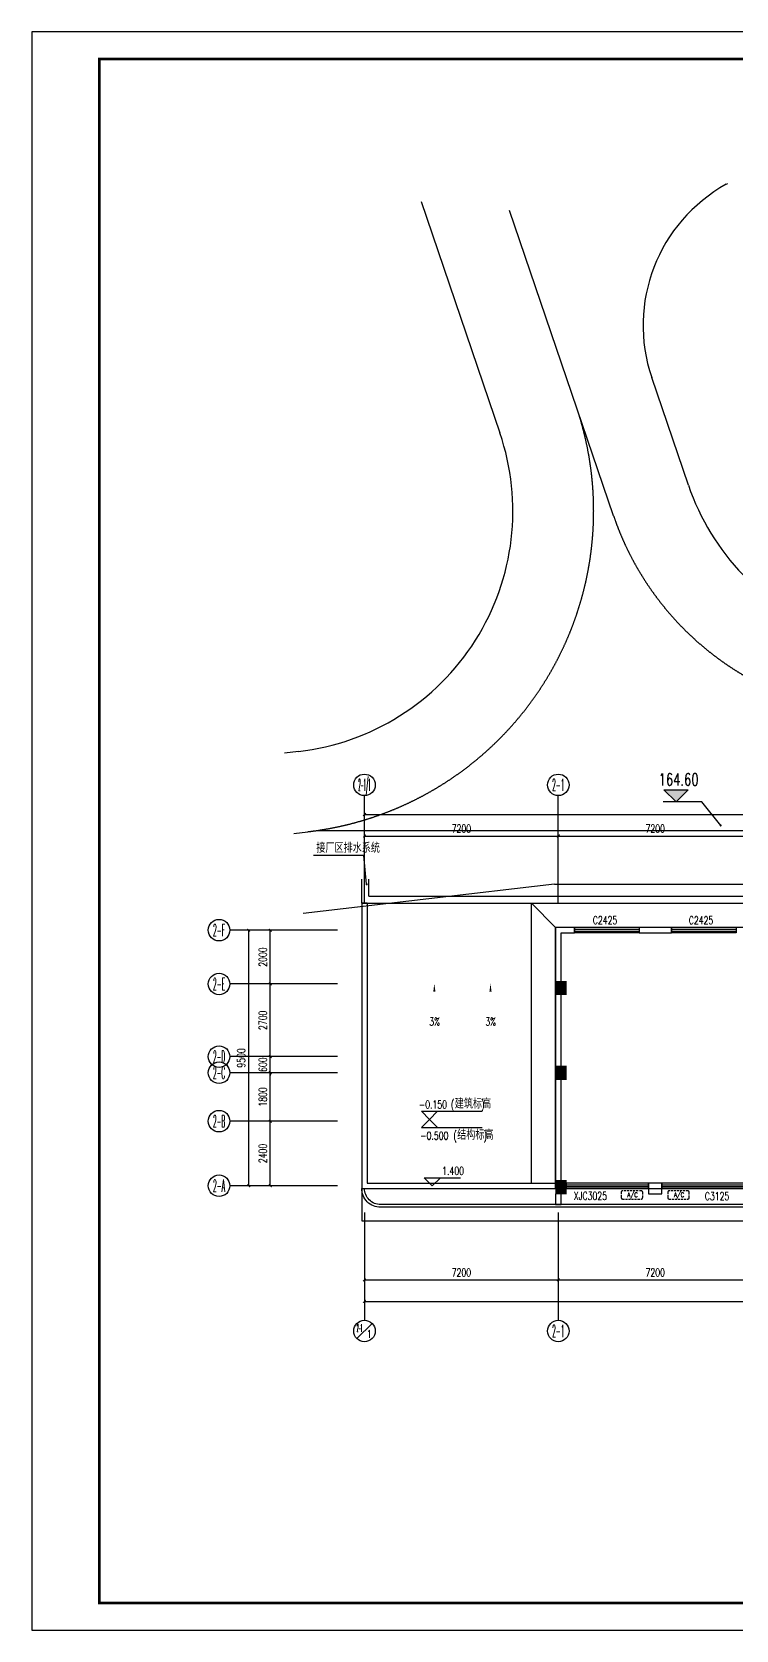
# Model space of a CAD drawing. Extents: x -9422388 to 15610651, y -1992469 to 953794.
# Drawn here: x -2997074 to -2970926, y -302584 to -243184 of the extents above; entities that cross this region are included whole.
import ezdxf
from ezdxf.enums import TextEntityAlignment as Align

# ---------------------------------------------------------------- set-up
doc = ezdxf.new("R2010")
doc.units = 0
doc.header["$LTSCALE"] = 1000
doc.linetypes.add('( Hidden )', pattern=[0.375, 0.25, -0.125])
doc.linetypes.add('DASH', pattern=[0.35, 0.25, -0.1])
for name, color, linetype in [('A-FLOR-HVAC', 4, 'Continuous'), ('AXIS_TEXT', 7, 'Continuous'), ('C-KZ', 2, 'Continuous'), ('C-Z-HATCH', 253, 'Continuous'), ('PUB_TITLE', 4, 'Continuous'), ('WINDOW_TEXT', 7, 'Continuous'), ('道路', 4, 'Continuous')]:
    doc.layers.add(name, color=color, linetype=linetype)
doc.styles.add('_TCH_AXIS', font='COMPLEX', dxfattribs={"bigfont": 'GBCBIG'})
doc.styles.add('_TCH_DIM', font='SIMPLEX', dxfattribs={"bigfont": 'GBCBIG'})
doc.styles.add('_TCH_DIM_T3', font='SIMPLEX', dxfattribs={"width": 0.705882, "bigfont": 'GBCBIG'})
doc.styles.add('_TCH_WINDOW', font='SIMPLEX', dxfattribs={"height": 3.5, "bigfont": 'GBCBIG'})
doc.styles.add('COMPLEX', font='COMPLEX')
doc.dimstyles.new('_TCH_ARCH&&100', dxfattribs={"dimtxt": 297.5, "dimasz": 100, "dimexe": 250, "dimexo": 300, "dimgap": 126.25, "dimtad": 1, "dimdec": 0, "dimzin": 0, "dimdsep": 46, "dimtxsty": '_TCH_DIM_T3', "dimblk": 'ARCHTICK', "dimcen": 0.09, "dimclrt": 7, "dimazin": 2, "dimtfac": 1, "dimtdec": 0, "dimtix": 1, "dimtmove": 2, "dimatfit": 3, "dimfxl": 0, "dimtolj": 1, "dimtzin": 0, "dimarcsym": 0})

# ---------------------------------------------------------------- blocks, each defined once
blk = doc.blocks.new('KTWJ1')
at = {"layer": 'A-FLOR-HVAC', "color": 0, "linetype": '( Hidden )', "ltscale": 0.3}
blk.add_lwpolyline([(152982, -14209, 0.414214), (153032, -14259), (153732, -14259, 0.414214), (153782, -14209), (153782, -14009, 0.414214), (153732, -13959), (153032, -13959, 0.414214), (152982, -14009)], format="xyb", close=True, dxfattribs=at)
at = {"layer": 'A-FLOR-HVAC', "color": 0, "style": '_TCH_WINDOW', "width": 0.705882}
blk.add_text('A/C', height=170, dxfattribs=at).set_placement((153214, -14188))
blk = doc.blocks.new('A$C75680FEE')
at = {"layer": '道路', "color": 0, "linetype": 'Continuous'}
for p, q in [((76.877, 39.393), (76.931, 39.432)), ((65.686, 37.473), (69.575, 29.255)), ((106.114, 36.076), (90.114, 24.649)), ((120.239, 32.047), (118.365, 34.384)), ((76.749, 28.123), (74.941, 31.944)), ((73.493, 12.818), (114.241, 17.473)), ((63.489, 16.641), (62.97, 16.52))]:
    blk.add_line(p, q, dxfattribs=at)
at = {"layer": '道路', "color": 0, "linetype": 'DASH', "ltscale": 5}
for p, q in [((74.114, 26.677), (68.988, 37.509)), ((107.277, 34.448), (90.45, 22.431)), ((118.679, 30.796), (116.805, 33.132)), ((64.557, 13.81), (114.014, 19.46)), ((63.653, 13.599), (64.172, 13.72))]:
    blk.add_line(p, q, dxfattribs=at)
at = {"layer": '道路', "color": 0, "linetype": 'Continuous', "flags": 128}
blk.add_lwpolyline([(117.119, 29.544), (115.245, 31.881, 0.397913), (108.439, 32.821), (94.752, 23.046, 0.774175), (96.141, 19.432), (113.787, 21.447, 0.590353), (117.119, 29.544)], format="xyb", dxfattribs=at)
blk.add_lwpolyline([(73.493, 12.818), (64.336, 10.678)], dxfattribs=at)
at = {"layer": '道路', "color": 0, "linetype": 'Continuous'}
for centre, radius, start, end in [((80.364, 34.51), 6, 125.53299, 205.32708), ((111.345, 28.752), 9, 38.73998, 125.53299), ((113.22, 26.415), 9, 276.51754, 38.73998), ((61.44, 25.405), 9, 283.15611, 25.32708), ((84.884, 31.973), 9, 205.32708, 305.53299)]:
    blk.add_arc(centre, radius, start, end, dxfattribs=at)
at = {"layer": '道路', "color": 0, "linetype": 'DASH', "ltscale": 5}
for centre, radius, start, end in [((111.345, 28.752), 7, 38.73998, 125.53299), ((61.44, 25.405), 12, 283.15611, 25.32708), ((113.22, 26.415), 7, 276.51754, 38.73998), ((84.057, 31.383), 11, 205.32708, 305.53299)]:
    blk.add_arc(centre, radius, start, end, dxfattribs=at)
blk = doc.blocks.new('宿舍楼柱网2')
at = {"layer": 'C-Z-HATCH'}
h = blk.add_hatch(color=0, dxfattribs=at)
h.dxf.hatch_style = 1
h.paths.add_polyline_path([(97500, 330556), (97900, 330556), (97900, 330056), (97500, 330056)])
h = blk.add_hatch(color=0, dxfattribs=at)
h.dxf.hatch_style = 1
h.paths.add_polyline_path([(104550, 330556), (105050, 330556), (105050, 329956), (104550, 329956)])
h = blk.add_hatch(color=0, dxfattribs=at)
h.dxf.hatch_style = 1
h.paths.add_polyline_path([(111900, 330556), (112300, 330556), (112300, 330056), (111900, 330056)])
h = blk.add_hatch(color=0, dxfattribs=at)
h.dxf.hatch_style = 1
h.paths.add_polyline_path([(119100, 330556), (119600, 330556), (119600, 329956), (119100, 329956)])
h = blk.add_hatch(color=0, dxfattribs=at)
h.dxf.hatch_style = 1
h.paths.add_polyline_path([(126300, 330556), (126700, 330556), (126700, 330056), (126300, 330056)])
h = blk.add_hatch(color=0, dxfattribs=at)
h.dxf.hatch_style = 1
h.paths.add_polyline_path([(133350, 330556), (133850, 330556), (133850, 329956), (133350, 329956)])
h = blk.add_hatch(color=0, dxfattribs=at)
h.dxf.hatch_style = 1
h.paths.add_polyline_path([(140500, 330556), (140900, 330556), (140900, 330056), (140500, 330056)])
h = blk.add_hatch(color=0, dxfattribs=at)
h.dxf.hatch_style = 1
h.paths.add_polyline_path([(97500, 327406), (97900, 327406), (97900, 326906), (97500, 326906)])
h = blk.add_hatch(color=0, dxfattribs=at)
h.dxf.hatch_style = 1
h.paths.add_polyline_path([(111900, 327406), (112300, 327406), (112300, 326906), (111900, 326906)])
h = blk.add_hatch(color=0, dxfattribs=at)
h.dxf.hatch_style = 1
h.paths.add_polyline_path([(126300, 327406), (126700, 327406), (126700, 326906), (126300, 326906)])
h = blk.add_hatch(color=0, dxfattribs=at)
h.dxf.hatch_style = 1
h.paths.add_polyline_path([(140500, 327406), (140900, 327406), (140900, 326906), (140500, 326906)])
h = blk.add_hatch(color=0, dxfattribs=at)
h.dxf.hatch_style = 1
h.paths.add_polyline_path([(97500, 323156), (97900, 323156), (97900, 322656), (97500, 322656)])
h = blk.add_hatch(color=0, dxfattribs=at)
h.dxf.hatch_style = 1
h.paths.add_polyline_path([(104550, 323256), (105050, 323256), (105050, 322656), (104550, 322656)])
h = blk.add_hatch(color=0, dxfattribs=at)
h.dxf.hatch_style = 1
h.paths.add_polyline_path([(111900, 323156), (112300, 323156), (112300, 322656), (111900, 322656)])
h = blk.add_hatch(color=0, dxfattribs=at)
h.dxf.hatch_style = 1
h.paths.add_polyline_path([(119100, 323256), (119600, 323256), (119600, 322656), (119100, 322656)])
h = blk.add_hatch(color=0, dxfattribs=at)
h.dxf.hatch_style = 1
h.paths.add_polyline_path([(126300, 323156), (126700, 323156), (126700, 322656), (126300, 322656)])
h = blk.add_hatch(color=0, dxfattribs=at)
h.dxf.hatch_style = 1
h.paths.add_polyline_path([(133350, 323256), (133850, 323256), (133850, 322656), (133350, 322656)])
h = blk.add_hatch(color=0, dxfattribs=at)
h.dxf.hatch_style = 1
h.paths.add_polyline_path([(140500, 323156), (140900, 323156), (140900, 322656), (140500, 322656)])
at = {"layer": 'C-KZ', "color": 0, "const_width": 30}
for points in [[(97500, 330556), (97900, 330556), (97900, 330056), (97500, 330056)], [(104550, 330556), (105050, 330556), (105050, 329956), (104550, 329956)], [(111900, 330556), (112300, 330556), (112300, 330056), (111900, 330056)], [(119100, 330556), (119600, 330556), (119600, 329956), (119100, 329956)], [(126300, 330556), (126700, 330556), (126700, 330056), (126300, 330056)], [(133350, 330556), (133850, 330556), (133850, 329956), (133350, 329956)], [(140500, 330556), (140900, 330556), (140900, 330056), (140500, 330056)], [(97500, 327406), (97900, 327406), (97900, 326906), (97500, 326906)], [(111900, 327406), (112300, 327406), (112300, 326906), (111900, 326906)], [(126300, 327406), (126700, 327406), (126700, 326906), (126300, 326906)], [(140500, 327406), (140900, 327406), (140900, 326906), (140500, 326906)], [(97500, 323156), (97900, 323156), (97900, 322656), (97500, 322656)], [(104550, 323256), (105050, 323256), (105050, 322656), (104550, 322656)], [(111900, 323156), (112300, 323156), (112300, 322656), (111900, 322656)], [(119100, 323256), (119600, 323256), (119600, 322656), (119100, 322656)], [(126300, 323156), (126700, 323156), (126700, 322656), (126300, 322656)], [(133350, 323256), (133850, 323256), (133850, 322656), (133350, 322656)], [(140500, 323156), (140900, 323156), (140900, 322656), (140500, 322656)]]:
    blk.add_lwpolyline(points, close=True, dxfattribs=at)
blk = doc.blocks.new('_ArchTick')
at = {"color": 0, "linetype": 'ByBlock', "const_width": 0.4}
blk.add_lwpolyline([(-0.5, -0.5), (0.5, 0.5)], dxfattribs=at)
blk = doc.blocks.new('*D2781')
at = {"color": 0, "lineweight": -2, "transparency": 16777216}
for p, q in [((1362230, -199693), (1362230, -202943)), ((1436250, -199693), (1436250, -202943)), ((1362230, -202693), (1436250, -202693))]:
    blk.add_line(p, q, dxfattribs=at)
at = {"layer": 'Defpoints', "color": 0, "transparency": 16777216}
for p in [(1362230, -199393), (1436250, -199393), (1436250, -202693)]:
    blk.add_point(p, dxfattribs=at)
at = {"color": 0, "lineweight": -2, "transparency": 16777216, "xscale": 100, "yscale": 100, "zscale": 100, "rotation": 180}
blk.add_blockref('_ArchTick', (1362230, -202693), dxfattribs=at)
at = {"color": 0, "lineweight": -2, "transparency": 16777216, "xscale": 100, "yscale": 100, "zscale": 100}
blk.add_blockref('_ArchTick', (1436250, -202693), dxfattribs=at)
at = {"color": 7, "transparency": 16777216, "insert": (1399240, -202418), "char_height": 297.5, "attachment_point": 5, "style": '_TCH_DIM_T3'}
blk.add_mtext('\\A1;74020', dxfattribs=at)
blk = doc.blocks.new('*D2782')
at = {"color": 0, "lineweight": -2, "transparency": 16777216}
for p, q in [((1362230, -199693), (1362230, -202143)), ((1369430, -199693), (1369430, -202143)), ((1362230, -201893), (1369430, -201893))]:
    blk.add_line(p, q, dxfattribs=at)
at = {"layer": 'Defpoints', "color": 0, "transparency": 16777216}
for p in [(1362230, -199393), (1369430, -199393), (1369430, -201893)]:
    blk.add_point(p, dxfattribs=at)
at = {"color": 0, "lineweight": -2, "transparency": 16777216, "xscale": 100, "yscale": 100, "zscale": 100, "rotation": 180}
blk.add_blockref('_ArchTick', (1362230, -201893), dxfattribs=at)
at = {"color": 0, "lineweight": -2, "transparency": 16777216, "xscale": 100, "yscale": 100, "zscale": 100}
blk.add_blockref('_ArchTick', (1369430, -201893), dxfattribs=at)
at = {"color": 7, "transparency": 16777216, "insert": (1365830, -201618), "char_height": 297.5, "attachment_point": 5, "style": '_TCH_DIM_T3'}
blk.add_mtext('\\A1;7200', dxfattribs=at)
blk = doc.blocks.new('*D2783')
at = {"color": 0, "lineweight": -2, "transparency": 16777216}
for p, q in [((1369430, -199693), (1369430, -202143)), ((1376630, -199693), (1376630, -202143)), ((1369430, -201893), (1376630, -201893))]:
    blk.add_line(p, q, dxfattribs=at)
at = {"layer": 'Defpoints', "color": 0, "transparency": 16777216}
for p in [(1369430, -199393), (1376630, -199393), (1376630, -201893)]:
    blk.add_point(p, dxfattribs=at)
at = {"color": 0, "lineweight": -2, "transparency": 16777216, "xscale": 100, "yscale": 100, "zscale": 100, "rotation": 180}
blk.add_blockref('_ArchTick', (1369430, -201893), dxfattribs=at)
at = {"color": 0, "lineweight": -2, "transparency": 16777216, "xscale": 100, "yscale": 100, "zscale": 100}
blk.add_blockref('_ArchTick', (1376630, -201893), dxfattribs=at)
at = {"color": 7, "transparency": 16777216, "insert": (1373030, -201618), "char_height": 297.5, "attachment_point": 5, "style": '_TCH_DIM_T3'}
blk.add_mtext('\\A1;7200', dxfattribs=at)
blk = doc.blocks.new('*D2797')
at = {"color": 0, "lineweight": -2, "transparency": 16777216}
for p, q in [((1362230, -187593), (1362230, -184343)), ((1362230, -184593), (1418550, -184593)), ((1418550, -187593), (1418550, -184343))]:
    blk.add_line(p, q, dxfattribs=at)
at = {"layer": 'Defpoints', "color": 0, "transparency": 16777216}
for p in [(1418550, -184593), (1362230, -187893), (1418550, -187893)]:
    blk.add_point(p, dxfattribs=at)
at = {"color": 0, "lineweight": -2, "transparency": 16777216, "xscale": 100, "yscale": 100, "zscale": 100, "rotation": 180}
blk.add_blockref('_ArchTick', (1362230, -184593), dxfattribs=at)
at = {"color": 0, "lineweight": -2, "transparency": 16777216, "xscale": 100, "yscale": 100, "zscale": 100}
blk.add_blockref('_ArchTick', (1418550, -184593), dxfattribs=at)
at = {"color": 7, "transparency": 16777216, "insert": (1390390, -184318), "char_height": 297.5, "attachment_point": 5, "style": '_TCH_DIM_T3'}
blk.add_mtext('\\A1;56320', dxfattribs=at)
blk = doc.blocks.new('*D2798')
at = {"color": 0, "lineweight": -2, "transparency": 16777216}
for p, q in [((1362230, -187593), (1362230, -185143)), ((1369430, -187593), (1369430, -185143)), ((1362230, -185393), (1369430, -185393))]:
    blk.add_line(p, q, dxfattribs=at)
at = {"layer": 'Defpoints', "color": 0, "transparency": 16777216}
for p in [(1369430, -185393), (1362230, -187893), (1369430, -187893)]:
    blk.add_point(p, dxfattribs=at)
at = {"color": 0, "lineweight": -2, "transparency": 16777216, "xscale": 100, "yscale": 100, "zscale": 100, "rotation": 180}
blk.add_blockref('_ArchTick', (1362230, -185393), dxfattribs=at)
at = {"color": 0, "lineweight": -2, "transparency": 16777216, "xscale": 100, "yscale": 100, "zscale": 100}
blk.add_blockref('_ArchTick', (1369430, -185393), dxfattribs=at)
at = {"color": 7, "transparency": 16777216, "insert": (1365830, -185118), "char_height": 297.5, "attachment_point": 5, "style": '_TCH_DIM_T3'}
blk.add_mtext('\\A1;7200', dxfattribs=at)
blk = doc.blocks.new('*D2799')
at = {"color": 0, "lineweight": -2, "transparency": 16777216}
for p, q in [((1369430, -187593), (1369430, -185143)), ((1376630, -187593), (1376630, -185143)), ((1369430, -185393), (1376630, -185393))]:
    blk.add_line(p, q, dxfattribs=at)
at = {"layer": 'Defpoints', "color": 0, "transparency": 16777216}
for p in [(1376630, -185393), (1369430, -187893), (1376630, -187893)]:
    blk.add_point(p, dxfattribs=at)
at = {"color": 0, "lineweight": -2, "transparency": 16777216, "xscale": 100, "yscale": 100, "zscale": 100, "rotation": 180}
blk.add_blockref('_ArchTick', (1369430, -185393), dxfattribs=at)
at = {"color": 0, "lineweight": -2, "transparency": 16777216, "xscale": 100, "yscale": 100, "zscale": 100}
blk.add_blockref('_ArchTick', (1376630, -185393), dxfattribs=at)
at = {"color": 7, "transparency": 16777216, "insert": (1373030, -185118), "char_height": 297.5, "attachment_point": 5, "style": '_TCH_DIM_T3'}
blk.add_mtext('\\A1;7200', dxfattribs=at)
blk = doc.blocks.new('$TCHSYS$WIN2D')
at = {"color": 0}
for p, q in [((-0.5, 0.5), (0.5, 0.5)), ((-0.5, 0.5), (-0.5, -0.5)), ((0.5, 0.5), (0.5, -0.5)), ((0.5, 0.167), (-0.5, 0.167)), ((0.5, -0.167), (-0.5, -0.167)), ((-0.5, -0.5), (0.5, -0.5))]:
    blk.add_line(p, q, dxfattribs=at)
blk = doc.blocks.new('_AXISO')
at = {"color": 0}
blk.add_circle((0, 0), 0.5, dxfattribs=at)
at = {"layer": 'AXIS_TEXT', "color": 0, "style": 'COMPLEX', "width": 1.041667}
blk.add_attdef('A', text='', height=0.56, dxfattribs=at).set_placement((-0.25, -0.28), (0.25, -0.28), align=Align.FIT)
blk = doc.blocks.new('*D2818')
at = {"color": 0, "lineweight": -2, "transparency": 16777216}
for p, q in [((1360930, -188893), (1357680, -188893)), ((1357930, -198393), (1357930, -188893)), ((1360930, -198393), (1357680, -198393))]:
    blk.add_line(p, q, dxfattribs=at)
at = {"layer": 'Defpoints', "color": 0, "transparency": 16777216}
for p in [(1357930, -188893), (1361230, -188893), (1361230, -198393)]:
    blk.add_point(p, dxfattribs=at)
at = {"color": 0, "lineweight": -2, "transparency": 16777216, "xscale": 100, "yscale": 100, "zscale": 100}
for p, rotation in [((1357930, -188893), 90), ((1357930, -198393), 270)]:
    blk.add_blockref('_ArchTick', p, dxfattribs=dict(at, rotation=rotation))
at = {"color": 7, "transparency": 16777216, "insert": (1357655, -193643), "char_height": 297.5, "attachment_point": 5, "rotation": 90, "style": '_TCH_DIM_T3'}
blk.add_mtext('\\A1;9500', dxfattribs=at)
blk = doc.blocks.new('*D2819')
at = {"color": 0, "lineweight": -2, "transparency": 16777216}
for p, q in [((1360930, -195993), (1358480, -195993)), ((1358730, -198393), (1358730, -195993)), ((1360930, -198393), (1358480, -198393))]:
    blk.add_line(p, q, dxfattribs=at)
at = {"layer": 'Defpoints', "color": 0, "transparency": 16777216}
for p in [(1358730, -195993), (1361230, -195993), (1361230, -198393)]:
    blk.add_point(p, dxfattribs=at)
at = {"color": 0, "lineweight": -2, "transparency": 16777216, "xscale": 100, "yscale": 100, "zscale": 100}
for p, rotation in [((1358730, -195993), 90), ((1358730, -198393), 270)]:
    blk.add_blockref('_ArchTick', p, dxfattribs=dict(at, rotation=rotation))
at = {"color": 7, "transparency": 16777216, "insert": (1358455, -197193), "char_height": 297.5, "attachment_point": 5, "rotation": 90, "style": '_TCH_DIM_T3'}
blk.add_mtext('\\A1;2400', dxfattribs=at)
blk = doc.blocks.new('*D2820')
at = {"color": 0, "lineweight": -2, "transparency": 16777216}
for p, q in [((1360930, -194193), (1358480, -194193)), ((1358730, -195993), (1358730, -194193)), ((1360930, -195993), (1358480, -195993))]:
    blk.add_line(p, q, dxfattribs=at)
at = {"layer": 'Defpoints', "color": 0, "transparency": 16777216}
for p in [(1358730, -194193), (1361230, -194193), (1361230, -195993)]:
    blk.add_point(p, dxfattribs=at)
at = {"color": 0, "lineweight": -2, "transparency": 16777216, "xscale": 100, "yscale": 100, "zscale": 100}
for p, rotation in [((1358730, -194193), 90), ((1358730, -195993), 270)]:
    blk.add_blockref('_ArchTick', p, dxfattribs=dict(at, rotation=rotation))
at = {"color": 7, "transparency": 16777216, "insert": (1358455, -195093), "char_height": 297.5, "attachment_point": 5, "rotation": 90, "style": '_TCH_DIM_T3'}
blk.add_mtext('\\A1;1800', dxfattribs=at)
blk = doc.blocks.new('*D2821')
at = {"color": 0, "lineweight": -2, "transparency": 16777216}
for p, q in [((1360930, -193593), (1358480, -193593)), ((1358730, -193593), (1358730, -193493)), ((1358730, -194193), (1358730, -193593)), ((1360930, -194193), (1358480, -194193)), ((1358730, -194193), (1358730, -194293))]:
    blk.add_line(p, q, dxfattribs=at)
at = {"layer": 'Defpoints', "color": 0, "transparency": 16777216}
for p in [(1358730, -193593), (1361230, -193593), (1361230, -194193)]:
    blk.add_point(p, dxfattribs=at)
at = {"color": 0, "lineweight": -2, "transparency": 16777216, "xscale": 100, "yscale": 100, "zscale": 100}
for p, rotation in [((1358730, -193593), 270), ((1358730, -194193), 90)]:
    blk.add_blockref('_ArchTick', p, dxfattribs=dict(at, rotation=rotation))
at = {"color": 7, "transparency": 16777216, "insert": (1358455, -193893), "char_height": 297.5, "attachment_point": 5, "rotation": 90, "style": '_TCH_DIM_T3'}
blk.add_mtext('\\A1;600', dxfattribs=at)
blk = doc.blocks.new('*D2822')
at = {"color": 0, "lineweight": -2, "transparency": 16777216}
for p, q in [((1360930, -190893), (1358480, -190893)), ((1358730, -193593), (1358730, -190893)), ((1360930, -193593), (1358480, -193593))]:
    blk.add_line(p, q, dxfattribs=at)
at = {"layer": 'Defpoints', "color": 0, "transparency": 16777216}
for p in [(1358730, -190893), (1361230, -190893), (1361230, -193593)]:
    blk.add_point(p, dxfattribs=at)
at = {"color": 0, "lineweight": -2, "transparency": 16777216, "xscale": 100, "yscale": 100, "zscale": 100}
for p, rotation in [((1358730, -190893), 90), ((1358730, -193593), 270)]:
    blk.add_blockref('_ArchTick', p, dxfattribs=dict(at, rotation=rotation))
at = {"color": 7, "transparency": 16777216, "insert": (1358455, -192243), "char_height": 297.5, "attachment_point": 5, "rotation": 90, "style": '_TCH_DIM_T3'}
blk.add_mtext('\\A1;2700', dxfattribs=at)
blk = doc.blocks.new('*D2823')
at = {"color": 0, "lineweight": -2, "transparency": 16777216}
for p, q in [((1360930, -188893), (1358480, -188893)), ((1358730, -190893), (1358730, -188893)), ((1360930, -190893), (1358480, -190893))]:
    blk.add_line(p, q, dxfattribs=at)
at = {"layer": 'Defpoints', "color": 0, "transparency": 16777216}
for p in [(1358730, -188893), (1361230, -188893), (1361230, -190893)]:
    blk.add_point(p, dxfattribs=at)
at = {"color": 0, "lineweight": -2, "transparency": 16777216, "xscale": 100, "yscale": 100, "zscale": 100}
for p, rotation in [((1358730, -188893), 90), ((1358730, -190893), 270)]:
    blk.add_blockref('_ArchTick', p, dxfattribs=dict(at, rotation=rotation))
at = {"color": 7, "transparency": 16777216, "insert": (1358455, -189893), "char_height": 297.5, "attachment_point": 5, "rotation": 90, "style": '_TCH_DIM_T3'}
blk.add_mtext('\\A1;2000', dxfattribs=at)
blk = doc.blocks.new('76867')
blk.add_hatch(color=8).paths.add_polyline_path([(1373801.8, -184125.4), (1373351.8, -183675.4), (1374251.8, -183675.4)])
at = {"color": 8}
for p, q in [((1362229.8, -187892.6), (1362229.8, -183892.6)), ((1369429.8, -187892.6), (1369429.8, -183892.6)), ((1374757.6, -184125.4), (1373324.4, -184125.4)), ((1373801.8, -184125.4), (1373351.8, -183675.4)), ((1373351.8, -183675.4), (1374251.8, -183675.4)), ((1373801.8, -184125.4), (1374251.8, -183675.4)), ((1375460, -185001.1), (1374757.6, -184125.4)), ((1362210.7, -186118.5), (1360337.9, -186118.5)), ((1362309.2, -187188.1), (1362210.7, -186118.5)), ((1362129.8, -187892.6), (1362129.8, -198492.6)), ((1362329.8, -187892.6), (1362129.8, -187892.6)), ((1362329.8, -187892.6), (1362329.8, -198292.6)), ((1369329.8, -198492.6), (1369329.8, -188792.6)), ((1370029.8, -188792.6), (1369329.8, -188792.6)), ((1370029.8, -188992.6), (1370029.8, -188792.6)), ((1373629.8, -188792.6), (1372429.8, -188792.6)), ((1372429.8, -188792.6), (1372429.8, -188992.6)), ((1373629.8, -188992.6), (1373629.8, -188792.6)), ((1361229.8, -188892.6), (1357229.8, -188892.6)), ((1369529.8, -198292.6), (1369529.8, -188992.6)), ((1369529.8, -188992.6), (1370029.8, -188992.6)), ((1372429.8, -188992.6), (1373629.8, -188992.6)), ((1361229.8, -190892.6), (1357229.8, -190892.6)), ((1361229.8, -193592.6), (1357229.8, -193592.6)), ((1361229.8, -194192.6), (1357229.8, -194192.6)), ((1361229.8, -195992.6), (1357229.8, -195992.6)), ((1364648.1, -195926.1), (1364348.1, -195626.1)), ((1364348.1, -195626.1), (1366603, -195626.1)), ((1364648.1, -195926.1), (1364348.1, -196226.1)), ((1364648.1, -195926.1), (1364948.1, -195626.1)), ((1364648.1, -195926.1), (1364948.1, -196226.1)), ((1364348.1, -196226.1), (1366601.7, -196226.1)), ((1361229.8, -198392.6), (1357229.8, -198392.6)), ((1362329.8, -198292.6), (1369329.8, -198292.6)), ((1364749.8, -198392.6), (1364449.8, -198092.6)), ((1364449.8, -198092.6), (1365800.7, -198092.6)), ((1364749.8, -198392.6), (1365049.8, -198092.6)), ((1369729.8, -198292.6), (1369529.8, -198292.6)), ((1369729.8, -198492.6), (1369729.8, -198292.6)), ((1373279.8, -198292.6), (1372779.8, -198292.6)), ((1372779.8, -198292.6), (1372779.8, -198692.6)), ((1373279.8, -198692.6), (1373279.8, -198292.6)), ((1362129.8, -198492.6), (1369329.8, -198492.6)), ((1369329.8, -198492.6), (1369729.8, -198492.6)), ((1372779.8, -198692.6), (1373279.8, -198692.6)), ((1362229.8, -199392.6), (1362229.8, -203392.6)), ((1369429.8, -199392.6), (1369429.8, -203392.6)), ((1361947, -204075.4), (1362512.7, -203509.7))]:
    blk.add_line(p, q, dxfattribs=at)
for points, format in [([(1362129.8, -198492.6), (1362129.8, -199692.6), (1437016.2, -199692.6), (1442376.7, -190006.3), (1428055.4, -167156.9), (1427208.2, -167688.1, -0.4142136), (1427897.4, -167846.3), (1441326.9, -189272.8, -0.2728148), (1441368.4, -190795.7), (1437149.6, -198418.9, -0.2728148), (1435837.2, -199192.6), (1362829.8, -199192.6, -0.4142136), (1362129.8, -198492.6)], "xyb"), ([(1364825.8, -192038.8, 0, 0, 0), (1364825.8, -190879.3, 0, 80, 0), (1364825.8, -191179.3, 0, 0, 0)], "xyseb"), ([(1366911.3, -192038.8, 0, 0, 0), (1366911.3, -190879.3, 0, 80, 0), (1366911.3, -191179.3, 0, 0, 0)], "xyseb"), ([(1412729.8, -199092.6), (1362829.8, -199092.6, -0.4142136), (1362229.8, -198492.6), (1362229.8, -198492.6)], "xyb"), ([(1362829.8, -199092.6, -0.4142136), (1362229.8, -198492.6, -0.4317255)], "xyb")]:
    blk.add_lwpolyline(points, format=format, dxfattribs=at)
for points in [[(1369329.8, -198492.6), (1436308.8, -198492.6), (1440984.3, -190044.2), (1427038.8, -167794.6), (1420599.1, -171830.5), (1430951.3, -188347.3), (1429542.7, -190892.6), (1376629.8, -190892.6), (1376629.8, -188792.6), (1369329.8, -188792.6)], [(1369329.8, -199092.6), (1369529.8, -199092.6), (1369529.8, -198692.6), (1369329.8, -198692.6)]]:
    blk.add_lwpolyline(points, close=True, dxfattribs=at)
at = {"color": 8, "const_width": 40}
for points in [[(1375472.5, -185016.7, 1), (1375447.5, -184985.5, 1)], [(1362311, -187208, 1), (1362307.3, -187168.1, 1)]]:
    blk.add_lwpolyline(points, format="xyb", close=True, dxfattribs=at)
at = {"color": 8}
for points in [[(1362129.8, -187892.6), (1362129.8, -186999.2)], [(1362389.8, -187632.6), (1362389.8, -186999.2)], [(1362389.8, -187632.6), (1413348.5, -187632.5)], [(1362129.8, -187892.6), (1413348.5, -187892.5)], [(1368429.8, -198292.6), (1368429.8, -187892.6)], [(1369329.8, -188792.6), (1368429.8, -187892.6)], [(1368169.8, -198492.6), (1369329.8, -198492.6)]]:
    blk.add_lwpolyline(points, dxfattribs=at)
blk.add_circle((1362229.8, -203792.6), 400, dxfattribs=at)
at = {"color": 8, "xscale": 1000, "yscale": 1000, "zscale": 1000, "rotation": 353.4824571599657}
blk.add_blockref('A$C75680FEE', (1294816.3, -191580), dxfattribs=at)
at = {"color": 8}
ref = blk.add_blockref('_AXISO', (1362229.8, -183492.6), dxfattribs=dict(at, xscale=800, yscale=800, zscale=800))
ref.add_attrib('A', '2-1/1', dxfattribs={"layer": 'AXIS_TEXT', "color": 8, "height": 452.55, "style": '_TCH_AXIS', "width": 0.228261}).set_placement((1362003.5, -183718.8), (1362456.1, -183718.8), align=Align.FIT)
ref = blk.add_blockref('_AXISO', (1369429.8, -183492.6), dxfattribs=dict(at, xscale=800, yscale=800, zscale=800))
ref.add_attrib('A', '2-1', dxfattribs={"layer": 'AXIS_TEXT', "color": 8, "height": 452.55, "style": '_TCH_AXIS', "width": 0.381818}).set_placement((1369203.5, -183718.8), (1369656.1, -183718.8), align=Align.FIT)
ref = blk.add_blockref('_AXISO', (1356829.8, -188892.6), dxfattribs=dict(at, xscale=800, yscale=800, zscale=800))
ref.add_attrib('A', '2-F', dxfattribs={"layer": 'AXIS_TEXT', "color": 8, "height": 452.55, "style": '_TCH_AXIS', "width": 0.33871}).set_placement((1356603.5, -189118.8), (1357056.1, -189118.8), align=Align.FIT)
ref = blk.add_blockref('$TCHSYS$WIN2D', (1371229.8, -188892.6), dxfattribs=dict(at, xscale=-2400, yscale=200, zscale=200, rotation=359.9999999999926))
ref.add_attrib('A', 'C2425', (1370711.7, -188672.1), dxfattribs={"layer": 'WINDOW_TEXT', "color": 8, "height": 297.5, "style": '_TCH_WINDOW', "width": 0.705882})
ref = blk.add_blockref('$TCHSYS$WIN2D', (1374829.8, -188892.6), dxfattribs=dict(at, xscale=-2400, yscale=200, zscale=200, rotation=359.9999999999926))
ref.add_attrib('A', 'C2425', (1374276.5, -188674.7), dxfattribs={"layer": 'WINDOW_TEXT', "color": 8, "height": 297.5, "style": '_TCH_WINDOW', "width": 0.705882})
ref = blk.add_blockref('_AXISO', (1356829.8, -190892.6), dxfattribs=dict(at, xscale=800, yscale=800, zscale=800))
ref.add_attrib('A', '2-E', dxfattribs={"layer": 'AXIS_TEXT', "color": 8, "height": 452.55, "style": '_TCH_AXIS', "width": 0.33871}).set_placement((1356603.5, -191118.8), (1357056.1, -191118.8), align=Align.FIT)
for name, p in [('宿舍楼柱网2', (1271829.4, -521348.5)), ('KTWJ1', (1218782.3, -184626.5)), ('KTWJ1', (1220509.8, -184626.5))]:
    blk.add_blockref(name, p, dxfattribs=at)
ref = blk.add_blockref('_AXISO', (1356829.8, -193592.6), dxfattribs=dict(at, xscale=800, yscale=800, zscale=800))
ref.add_attrib('A', '2-D', dxfattribs={"layer": 'AXIS_TEXT', "color": 8, "height": 452.55, "style": '_TCH_AXIS', "width": 0.333333}).set_placement((1356603.5, -193818.8), (1357056.1, -193818.8), align=Align.FIT)
ref = blk.add_blockref('_AXISO', (1356829.8, -194192.6), dxfattribs=dict(at, xscale=800, yscale=800, zscale=800))
ref.add_attrib('A', '2-C', dxfattribs={"layer": 'AXIS_TEXT', "color": 8, "height": 452.55, "style": '_TCH_AXIS', "width": 0.344262}).set_placement((1356603.5, -194418.8), (1357056.1, -194418.8), align=Align.FIT)
ref = blk.add_blockref('_AXISO', (1356829.8, -195992.6), dxfattribs=dict(at, xscale=800, yscale=800, zscale=800))
ref.add_attrib('A', '2-B', dxfattribs={"layer": 'AXIS_TEXT', "color": 8, "height": 452.55, "style": '_TCH_AXIS', "width": 0.333333}).set_placement((1356603.5, -196218.8), (1357056.1, -196218.8), align=Align.FIT)
ref = blk.add_blockref('_AXISO', (1356829.8, -198392.6), dxfattribs=dict(at, xscale=800, yscale=800, zscale=800))
ref.add_attrib('A', '2-A', dxfattribs={"layer": 'AXIS_TEXT', "color": 8, "height": 452.55, "style": '_TCH_AXIS', "width": 0.328125}).set_placement((1356603.5, -198618.8), (1357056.1, -198618.8), align=Align.FIT)
ref = blk.add_blockref('$TCHSYS$WIN2D', (1371254.8, -198392.6), dxfattribs=dict(at, xscale=-3049.999557343777, yscale=-200, zscale=200, rotation=359.9999999999982))
ref.add_attrib('A', 'XJC3025', (1370005.2, -198917.7), dxfattribs={"layer": 'WINDOW_TEXT', "color": 8, "height": 297.5, "style": '_TCH_WINDOW', "width": 0.705882})
ref = blk.add_blockref('$TCHSYS$WIN2D', (1374829.8, -198392.6), dxfattribs=dict(at, xscale=-3100, yscale=200, zscale=200, rotation=359.9999999999977))
ref.add_attrib('A', 'C3125', (1374871.5, -198928.1), dxfattribs={"layer": 'WINDOW_TEXT', "color": 8, "height": 297.5, "style": '_TCH_WINDOW', "width": 0.705882})
ref = blk.add_blockref('_AXISO', (1369429.8, -203792.6), dxfattribs=dict(at, xscale=800, yscale=800, zscale=800))
ref.add_attrib('A', '2-1', dxfattribs={"layer": 'AXIS_TEXT', "color": 8, "height": 452.55, "style": '_TCH_AXIS', "width": 0.381818}).set_placement((1369203.5, -204018.8), (1369656.1, -204018.8), align=Align.FIT)
at = {"color": 8, "style": '_TCH_DIM', "width": 0.705882}
for s, height, p in [('164.60', 446.25, (1373156.8, -183517.9)), ('3%', 297.5, (1364635.8, -192441.3)), ('3%', 297.5, (1366721.3, -192441.3)), ('-0.150', 297.5, (1364253, -195521.1)), ('(', 297.5, (1365443, -195521.1)), (')', 297.5, (1366566, -195521.1)), ('-0.500', 297.5, (1364303.7, -196681.1)), ('(', 297.5, (1365533.7, -196681.1)), (')', 297.5, (1366656.7, -196681.1)), ('1.400', 297.5, (1365116.8, -197987.6))]:
    blk.add_text(s, height=height, dxfattribs=at).set_placement(p)
at = {"color": 8, "style": '_TCH_DIM'}
for s, p in [('接厂区排水系统', (1360442.9, -186013.5)), ('建筑标高', (1365583, -195521.1)), ('结构标高', (1365673.7, -196681.1))]:
    blk.add_text(s, height=337.59, dxfattribs=at).set_placement(p)
at = {"layer": 'AXIS_TEXT', "color": 7, "style": '_TCH_AXIS'}
for s, height, width, p, p2 in [('2-1', 286.22, 0.266804, (1361949.8, -203828.3), (1362149.8, -203828.3)), ('1', 286.2, 1.630466, (1362309.8, -204043), (1362509.8, -204043))]:
    blk.add_text(s, height=height, dxfattribs=dict(at, width=width)).set_placement(p, p2, align=Align.FIT)
at = {"color": 8}
for p1, p2, distance, picture, middle in [((1362229.8, -187892.6), (1418549.8, -187892.6), 3300, '*D2797', (1390389.8, -184317.6)), ((1362229.8, -187892.6), (1369429.8, -187892.6), 2500, '*D2798', (1365829.8, -185117.6)), ((1369429.8, -187892.6), (1376629.8, -187892.6), 2500, '*D2799', (1373029.8, -185117.6)), ((1361229.8, -198392.6), (1361229.8, -188892.6), 3300, '*D2818', (1357654.8, -193642.6)), ((1361229.8, -190892.6), (1361229.8, -188892.6), 2500, '*D2823', (1358454.8, -189892.6)), ((1361229.8, -193592.6), (1361229.8, -190892.6), 2500, '*D2822', (1358454.8, -192242.6)), ((1361229.8, -194192.6), (1361229.8, -193592.6), 2500, '*D2821', (1358454.8, -193892.6)), ((1361229.8, -195992.6), (1361229.8, -194192.6), 2500, '*D2820', (1358454.8, -195092.6)), ((1361229.8, -198392.6), (1361229.8, -195992.6), 2500, '*D2819', (1358454.8, -197192.6)), ((1362229.8, -199392.6), (1436249.8, -199392.6), -3300, '*D2781', (1399239.8, -202417.6)), ((1362229.8, -199392.6), (1369429.8, -199392.6), -2500, '*D2782', (1365829.8, -201617.6)), ((1369429.8, -199392.6), (1376629.8, -199392.6), -2500, '*D2783', (1373029.8, -201617.6))]:
    dim = blk.add_aligned_dim(p1=p1, p2=p2, distance=distance, dimstyle='_TCH_ARCH&&100', dxfattribs=at)
    dim.commit()
    dim.dimension.update_dxf_attribs({"geometry": picture, "text_midpoint": middle})

msp = doc.modelspace()

# ---------------------------------------------------------------- linework, layer by layer
at = {"layer": 'PUB_TITLE'}
msp.add_lwpolyline([(-2997074.25692, -302583.96919), (-2891974.25692, -302583.96919), (-2891974.25692, -243183.96919), (-2997074.25692, -243183.96919)], close=True, dxfattribs=at)
at = {"layer": 'PUB_TITLE', "const_width": 100}
msp.add_lwpolyline([(-2994574.25692, -301583.96919), (-2892974.25692, -301583.96919), (-2892974.25692, -244183.96919), (-2994574.25692, -244183.96919)], close=True, dxfattribs=at)

# ---------------------------------------------------------------- block references
msp.add_blockref('76867', (-4346955.86582, -87677.05779))

doc.saveas('drawing.dxf')
